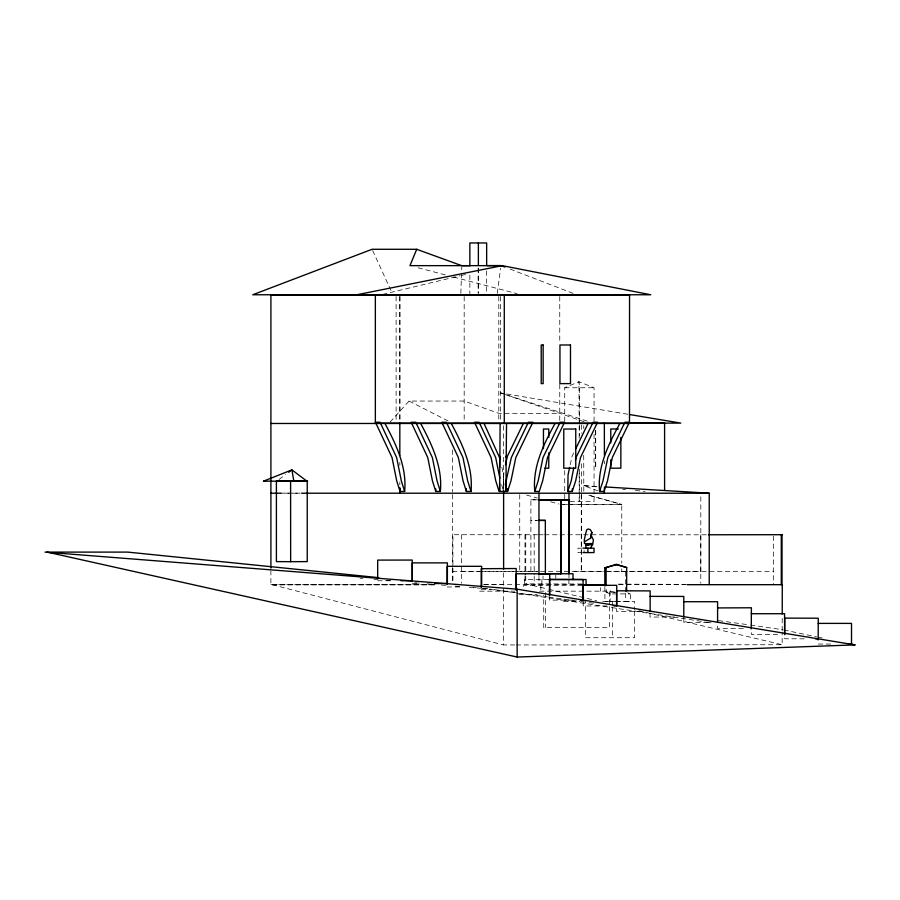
<?xml version="1.0" encoding="UTF-8"?>
<svg xmlns="http://www.w3.org/2000/svg" width="900" height="900" viewBox="0 0 900 900"><rect width="100%" height="100%" fill="white"/><g stroke="black" fill="none" stroke-linecap="round" stroke-linejoin="round"><path stroke-width="0.67" stroke-dasharray="4.5 3.38" d="M514.766 644.951L503.539 644.951L503.618 570.814M537.615 499.815L530.899 499.815L530.899 520.414L537.457 520.403L530.899 520.38L530.899 573.874M625.376 593.269L625.354 601.391L630.562 601.38L630.653 591.041M625.376 591.919L625.433 568.901M516.173 644.951L782.145 644.749L782.179 632.183M782.179 630.776L782.224 615.409M627.806 592.841L630.146 593.899L610.144 593.899L606.15 592.245L606.262 591.266L610.211 591.041L610.133 601.515L630.562 601.38M503.089 491.456L503.887 472.387M460.834 293.377L461.779 267.086M497.272 293.377L500.591 268.358M570.206 464.782L572.108 456.165L573.919 452.452M390.071 422.1L409.061 401.051L464.175 401.051L498.803 413.325L559.699 413.336M279 479.475L285.457 474.671M564.727 421.436L564.727 387.754L578.914 381.701L594.056 387.754L594.056 421.436M382.545 294.435L460.091 275.782M461.452 275.456L465.525 274.477M481.196 589.252L490.995 589.207M743.288 628.492L717.637 628.594L717.637 624.465M377.674 580.77L391.489 580.759M519.075 594.529L537.188 594.484M610.133 601.38L604.924 601.391L604.867 587.43M564.727 387.754L594.056 387.754M300.24 493.132L280.688 493.132L300.33 493.211M569.981 501.435L594.056 501.435L594.056 432.664M560.126 504.428L621.765 504.428L621.765 563.22M537.592 534.757L452.925 534.724L452.925 583.29M538.988 534.757L543.195 534.757M544.59 534.757L558.596 534.757M559.991 534.757L707.827 534.814M581.681 548.168L577.946 548.168L577.946 552.577L581.681 552.577M461.723 571.32L605.734 571.32M607.14 571.32L773.629 571.32M452.441 571.624L479.666 571.624M481.027 571.624L537.84 571.624M574.132 571.624L700.819 571.624L700.819 494.584M548.471 579.577L524.655 579.533L524.655 585.36M412.256 583.549L419.276 583.549M270.9 584.674L434.858 584.674M483.739 584.674L581.94 584.674M618.817 584.674L686.048 584.674M434.363 584.921L270.9 584.921L270.9 570.814M582.075 585.36L523.609 585.315L523.609 588.814M447.12 586.98L462.308 586.98M479.7 591.165L514.766 591.165M539.55 591.165L609.637 591.165L609.637 605.149M563.344 601.346L579.836 601.346M602.719 601.346L615.308 601.346M616.264 601.346L634.545 601.346L634.545 609.739M708.143 622.395L683.831 622.395L683.831 618.266M777.645 634.387L751.264 634.387L751.264 630.259M830.689 644.062L818.19 644.062L818.19 641.306M530.899 499.815L537.705 499.826M562.928 504.36L621.765 504.428L588.105 495.045L621.765 504.428M434.925 584.572L270.9 584.336L503.539 644.951M483.986 584.64L503.618 584.674M573.266 600.154L549.506 600.109L549.506 597.352M606.971 605.981L583.211 605.959L583.211 601.819M674.336 617.074L650.025 617.04L650.025 612.9M581.827 584.01L525.746 583.83L547.571 589.016M618.278 584.134L625.286 584.156M626.681 584.168L685.564 584.359M615.712 592.279L606.15 592.245L606.139 586.822M641.756 611.539L616.601 611.471L616.601 607.342M804.274 638.831L784.71 638.775L784.71 636.019M597.904 490.86L583.808 485.685L599.13 486.596M360.022 578.25L362.824 578.475M374.029 579.409L378.225 579.758M386.629 580.455L390.825 580.804M414.63 582.773L420.233 583.245M427.23 583.819L434.239 584.404M441.236 584.989L448.234 585.562M455.231 586.148L462.24 586.732M469.238 587.306L480.442 588.24M481.838 588.352L547.312 596.88M583.808 485.685L599.13 487.114M622.811 489.319L625.59 489.577M635.344 490.489L645.097 491.4M473.512 587.317L476.303 587.61M483.277 588.319L490.241 589.028M548.707 597.082L579.33 601.324M580.725 601.515L587.678 602.482M589.072 602.674L594.641 603.45M718.515 620.617L749.137 624.87M750.533 625.061L782.494 629.685M494.415 589.59L705.217 621.923M706.601 622.136L712.148 622.98M584.179 421.774L500.625 392.974L628.121 414.304M783.866 629.966L816.694 636.863M818.066 637.144L822.173 638.01M548.933 589.342L596.666 600.683M638.944 610.729L782.145 644.749M610.211 591.041L615.038 592.301M418.095 267.773L446.591 275.231M453.386 277.009L517.174 293.692M526.466 495.045L537.233 498.026M550.699 501.75L558.776 503.989M500.625 392.974L589.376 421.819M510.109 269.1L574.076 293.76M409.061 401.051L449.831 421.853M372.656 250.537L392.321 293.501M501.615 484.796L502.864 488.79M501.874 467.314L503.449 474.919L503.651 488.7M773.606 536.141L773.606 584.674M700.785 534.757L700.785 583.29M634.545 611.145L634.545 637.717L585.326 637.717L585.326 601.346M621.765 568.811L621.765 571.624M612.562 601.346L612.562 605.543M612.562 606.949L612.562 637.717M609.637 606.555L609.637 627.536L543.724 627.536L543.724 595.361M604.35 460.912L604.406 463.77M600.334 587.655L600.334 591.154M595.721 430.369L595.721 468.18L595.373 430.369M584.077 550.373L584.077 552.577M583.717 425.745L583.808 428.715M583.717 455.265L583.808 491.816M581.411 424.845L581.411 433.215M581.411 463.77L581.411 491.816M581.377 494.584L581.377 571.624M581.254 494.584L581.254 571.624M579.611 424.238L579.611 387.754L578.914 381.701L579.184 424.238M579.611 425.644L579.611 435.465M579.611 469.147L579.611 501.435M579.184 425.644L579.184 438.277M579.184 473.366L579.184 501.435M568.969 574.976L568.969 577.744M568.969 579.127L568.822 585.36M564.727 470.554L564.727 501.435M559.766 296.483L559.766 342.54M559.766 384.401L559.766 420.683M555.806 574.909L555.806 578.408M545.625 592.56L545.625 627.536M543.015 576.079L543.015 579.577M541.879 579.533L541.879 585.36M540.832 585.315L540.832 591.154M538.965 576.36L538.965 584.674M534.184 534.757L534.184 574.965M534.184 576.349L534.184 584.674M525.746 534.757L525.746 574.965M525.791 576.079L525.746 584.674M524.981 534.757L524.981 574.965M524.981 576.349L524.981 584.674M519.739 494.584L519.739 571.624M503.618 425.801L503.618 489.004M500.569 296.483L500.569 422.077M498.803 296.483L498.803 422.077M486.652 270.923L486.652 293.299M478.373 268.121L478.373 293.299M478.125 268.121L478.125 293.299M469.845 275.119L469.845 294.694M464.175 296.483L464.175 422.077M461.363 534.757L461.363 583.29M452.43 449.955L452.43 491.816M452.531 494.527L452.441 567.416M452.531 568.238L452.531 582.143M399.926 296.483L399.926 422.077M399.825 296.483L399.825 422.077M399.825 462.364L399.825 465.311M399.825 481.995L399.825 484.841M396.113 296.483L396.113 422.077"/><path stroke-width="1.35" d="M481.196 587.88L481.207 568.688L516.184 568.53L516.184 589.095M499.624 483.188L499.613 491.456L500.119 423.619M506.036 484.56L506.036 491.456L506.126 456.165M568.913 573.885L568.901 499.86L560.835 499.871L560.835 573.649L538.808 573.683M626.636 590.94L626.681 567.54L616.759 564.435L604.789 567.889L604.867 586.035M782.224 614.014L782.291 584.674L687.071 584.674M499.657 467.314L499.702 456.165M506.205 457.549L506.543 423.619M475.099 423.517L491.085 457.549L495.754 480.814L499.095 491.456L507.566 491.456L507.611 488.7M563.951 423.517L547.493 457.549L542.678 480.814L539.246 491.456L534.769 491.456C532.418 467.044 543.398 444.78 554.749 424.012M596.97 423.517L580.511 457.549L575.696 480.814L572.265 491.456L567.788 491.456L568.046 474.919L569.666 467.314M572.265 491.456L572.299 488.7M628.774 423.517L612.315 457.549L607.5 480.814L604.069 491.456L599.591 491.456C597.24 467.044 608.22 444.78 619.571 424.012M585.9 548.19L585.889 543.712L584.426 543.398L584.303 539.899L585.832 532.901L586.834 529.661L588.33 528.975L590.423 529.74L591.964 532.586L590.648 538.076L584.809 541.62M590.648 538.076L591.041 533.903L591.964 532.586M573.773 467.91L571.219 480.814L567.788 491.456M505.507 464.782L507.409 456.165L523.069 424.012M575.449 460.147L576.034 457.549L592.492 423.517M505.238 484.796L511.335 457.549L527.794 423.517M507.566 491.456L510.998 480.814L515.812 457.549L532.271 423.517M534.769 491.456L538.2 480.814L543.015 457.549L559.474 423.517M599.591 491.456L603.023 480.814L607.837 457.549L624.296 423.517M416.711 249.289L409.95 265.646L502.267 265.646L650.756 294.761L252.743 294.761L372.082 249.278L416.711 249.289L461.835 265.702L470.216 265.68M575.719 448.751L587.768 424.012M590.467 548.19L592.616 544.41L593.235 541.238L593.303 539.696L591.401 535.916M288.675 472.275L290.824 470.666M263.666 481.084L291.904 469.868L306.81 481.084M604.789 567.889L616.759 564.435M356.839 294.761L502.267 265.646M592.616 544.41L586.102 545.332L592.481 543.555L585.889 543.712M47.171 552.105L517.151 657.045L855 644.895L850.894 644.029M626.681 567.54L615.521 564.401M486.99 265.624L500.963 265.579L504.877 267.097M290.655 561.679L307.238 561.611L307.238 481.174L276.401 481.106L276.401 561.611L290.655 561.679L290.599 481.106M717.637 607.928L751.399 607.781L751.264 628.875M545.332 520.38L538.774 520.403L545.332 520.436L545.389 573.716M401.164 580.748L412.211 580.736L412.211 560.059L377.674 560.104L377.674 578.014M375.457 422.257L380.07 422.257M411.176 422.257L415.789 422.257M441.799 422.257L446.411 422.257M474.502 422.257L479.115 422.257M528.401 422.257L532.879 422.257M560.081 422.257L564.559 422.257M593.1 422.257L597.577 422.257M624.904 422.257L629.381 422.257M629.73 422.933L664.594 422.933L664.594 490.41M375.356 423.113L629.494 423.113M629.775 423.113L680.783 423.113L629.505 414.529M270.9 423.473L629.55 423.473M618.334 428.974L610.774 428.974L610.774 442.969M544.793 468.202L548.786 468.202L548.786 452.812M263.464 481.174L307.654 481.174M376.054 423.517L392.029 457.549L396.709 480.814L400.039 491.456L404.651 491.456C406.935 467.156 396.326 444.859 385.245 424.012M411.772 423.517L427.759 457.549L432.428 480.814L435.769 491.456L440.37 491.456C442.654 467.156 432.056 444.859 420.975 424.012M442.395 423.517L458.37 457.549L463.05 480.814L466.38 491.456L470.993 491.456C473.276 467.156 462.668 444.859 451.586 424.012M270.9 493.211L280.71 493.211M301.601 493.211L709.222 493.211L709.222 584.674M568.969 499.815L538.965 499.815L568.901 499.86M708.457 534.757L782.044 534.712M582.919 548.168L594.034 548.168L594.034 552.577L582.919 552.577M539.044 573.739L573.019 573.739L573.019 579.577M548.775 579.533L586.046 579.533L586.046 585.36M434.734 583.549L447.379 583.549L447.379 562.882L412.256 562.882L412.256 580.793M585.281 584.674L604.316 584.674M582.345 585.315L600.334 585.315M683.831 601.729L717.592 601.729L717.592 622.395M751.264 613.721L784.586 613.721L784.586 634.387M818.19 623.396L851.512 623.396L851.512 644.062L848.745 644.062M650.025 596.374L683.798 596.43L683.798 617.096M580.264 600.165L583.054 600.165L583.054 579.499L549.506 579.431L549.506 595.969M613.957 605.981L616.748 605.981L616.748 585.315L583.211 585.293L583.211 600.446M815.456 638.865L818.246 638.876M604.71 486.934L709.222 493.211M855 644.895L517.151 589.185L45 552.105L127.811 552.105L378.731 577.665M484.301 424.012L500.029 458.629M479.7 423.517L495.686 457.549L499.871 478.226M446.996 423.517L462.983 457.549L467.662 480.814L470.993 491.456M416.385 423.517L432.36 457.549L437.04 480.814L440.37 491.456M380.655 423.517L396.641 457.549L401.321 480.814L404.651 491.456M291.904 469.868L293.839 481.084M466.346 488.7L466.38 491.456M435.724 488.7L435.769 491.456M400.005 488.7L400.039 491.456M516.262 590.377L516.161 573.761L549.731 573.784L549.731 594.45M606.094 567.832L606.139 585.518M818.19 639.934L818.246 618.21L784.71 618.109L784.71 634.635M782.044 534.757L782.044 584.674M781.279 534.757L781.279 584.674M650.149 611.561L650.149 590.895L616.601 590.805L616.601 605.959M629.494 423.473L629.55 295.076L270.9 295.088L270.9 568.046M620.854 437.366L620.854 468.18L610.774 468.18L610.774 459.776M604.35 423L604.406 455.355M604.35 487.598L604.406 493.211M587.891 548.168L587.891 552.577M568.969 493.211L568.969 573.592M560.835 499.871L560.835 573.874M548.786 437.423L548.786 429.03L543.454 429.03L543.454 448.616M538.965 493.211L538.965 574.976M517.151 589.185L517.151 657.045M504.281 295.076L504.281 423.473M503.618 490.41L503.618 569.43M486.652 265.32L486.652 242.955L469.845 242.955L469.845 265.32M481.657 586.98L481.657 566.314L447.12 566.314L447.12 584.224M478.373 242.955L478.373 265.32M399.825 423.113L399.825 455.535M399.825 487.609L399.825 493.211M375.356 295.088L375.356 423.473M543.139 344.993L541.215 344.993L541.215 383.614L543.139 383.614L543.139 344.993M570.488 344.993L559.957 344.993L559.957 383.614L570.488 383.614L570.488 344.993M575.752 429.03L563.771 429.03L563.771 468.202L575.752 468.202L575.752 429.03"/></g></svg>
